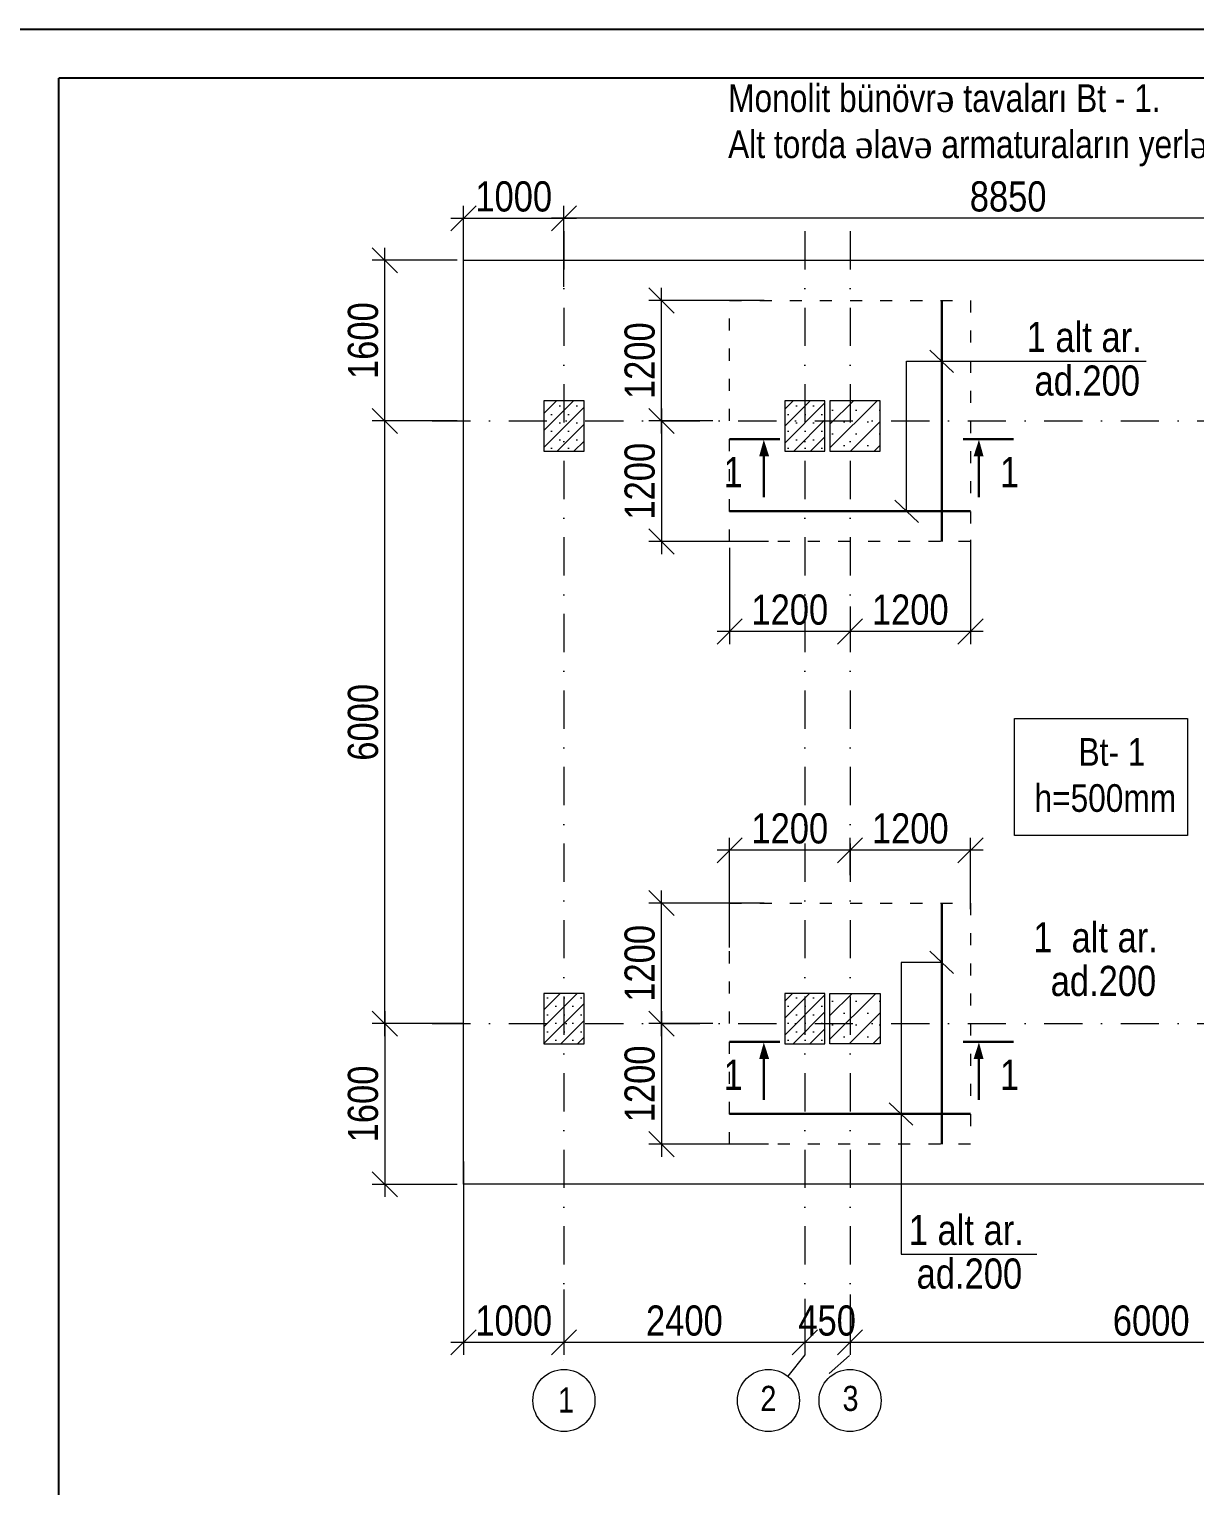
# Model space of a CAD drawing. Header units: millimetres. Extents: x -149347 to 251215, y -2929184 to -2541447.
# Drawn here: x -80841 to -69229, y -2654032 to -2639529 of the extents above; entities that cross this region are included whole.
import ezdxf

# ---------------------------------------------------------------- set-up
doc = ezdxf.new("R2010")
doc.units = ezdxf.units.MM
for name, pattern in [('ACAD_ISO03W100', [30, 12, -18]), ('CENTER', [1524, 952.5, -190.5, 190.5, -190.5]), ('DASHDOTX2', [50.8, 25.4, -12.7, 0, -12.7]), ('осевая', [50.8, 31.75, -6.35, 6.35, -6.35])]:
    doc.linetypes.add(name, pattern=pattern)
doc.layers.add('ASHADE', color=7, linetype='Continuous')
doc.layers.add('оси', color=65, linetype='осевая', lineweight=9)
doc.layers.add('размер', color=2, linetype='Continuous', lineweight=13)
doc.styles.add('style1', font='A3TI(LA).TTF', dxfattribs={"height": 400})
doc.styles.add('style6', font='ARIALN.TTF', dxfattribs={"height": 300})
doc.dimstyles.new('DIM_100', dxfattribs={"dimscale": 100, "dimtxt": 250, "dimasz": 2.5, "dimexe": 1.25, "dimexo": 0.625, "dimtad": 1, "dimdec": 0, "dimtxsty": 'style1', "dimblk": 'OBLIQUE', "dimcen": 2.5, "dimdle": 1.25, "dimclrd": 251, "dimclre": 251, "dimaunit": 1, "dimadec": 3, "dimazin": 0, "dimtfac": 1, "dimtdec": 0, "dimtmove": 1, "dimatfit": 3, "dimfxl": 1.25, "dimlwd": 5, "dimlwe": 5, "dimarcsym": 0})
pattern_1 = [(45, (-640130.93, -86685.57), (-84.189901, 84.189901), []), (45, (-640046.74, -86685.57), (-84.189901, 84.189901), [0, -119.0625])]

# ---------------------------------------------------------------- blocks, each defined once
blk = doc.blocks.new('mekteb')
at = {"color": 0, "lineweight": 25}
blk.add_line((99643, -1821466), (139843, -1821466), dxfattribs=at)
at = {"color": 0, "lineweight": 25, "ltscale": 15}
for p in [(101643, -1849366), (139343, -1821966)]:
    blk.add_line(p, (101643, -1821966), dxfattribs=at)
blk = doc.blocks.new('_Oblique')
at = {"color": 0, "linetype": 'ByBlock', "lineweight": -2}
blk.add_line((-0.5, -0.5), (0.5, 0.5), dxfattribs=at)
blk = doc.blocks.new('*D1740')
at = {"color": 251, "lineweight": 5, "ltscale": 50, "transparency": 16777216}
for p, q in [((-72664, -2652128), (-72664, -2652729)), ((-66664, -2652225), (-66664, -2652729))]:
    blk.add_line(p, q, dxfattribs=at)
at = {"color": 251, "linetype": 'ByBlock', "lineweight": 5, "ltscale": 50, "transparency": 16777216}
blk.add_line((-66539, -2652604), (-72789, -2652604), dxfattribs=at)
at = {"layer": 'Defpoints', "color": 0, "lineweight": 15, "ltscale": 50, "transparency": 16777216}
for p in [(-72664, -2652066), (-66664, -2652163), (-72664, -2652604)]:
    blk.add_point(p, dxfattribs=at)
at = {"color": 251, "lineweight": 5, "ltscale": 50, "transparency": 16777216, "xscale": 250, "yscale": 250, "zscale": 250, "rotation": 180}
blk.add_blockref('_Oblique', (-72664, -2652604), dxfattribs=at)
at = {"color": 251, "lineweight": 5, "ltscale": 50, "transparency": 16777216, "xscale": 250, "yscale": 250, "zscale": 250}
blk.add_blockref('_Oblique', (-66664, -2652604), dxfattribs=at)
at = {"color": 0, "lineweight": 15, "ltscale": 50, "transparency": 16777216, "insert": (-69664, -2652388), "char_height": 300, "attachment_point": 5, "style": 'style6'}
blk.add_mtext('6000', dxfattribs=at)
blk = doc.blocks.new('*D1745')
at = {"color": 251, "lineweight": 5, "ltscale": 50, "transparency": 16777216}
for p, q in [((-73114, -2652171), (-73114, -2652729)), ((-72664, -2652256), (-72664, -2652729))]:
    blk.add_line(p, q, dxfattribs=at)
at = {"color": 251, "linetype": 'ByBlock', "lineweight": 5, "ltscale": 50, "transparency": 16777216}
blk.add_line((-72539, -2652604), (-73239, -2652604), dxfattribs=at)
at = {"layer": 'Defpoints', "color": 0, "lineweight": 15, "ltscale": 50, "transparency": 16777216}
for p in [(-73114, -2652109), (-72664, -2652194), (-73114, -2652604)]:
    blk.add_point(p, dxfattribs=at)
at = {"color": 251, "lineweight": 5, "ltscale": 50, "transparency": 16777216, "xscale": 250, "yscale": 250, "zscale": 250, "rotation": 180}
blk.add_blockref('_Oblique', (-73114, -2652604), dxfattribs=at)
at = {"color": 251, "lineweight": 5, "ltscale": 50, "transparency": 16777216, "xscale": 250, "yscale": 250, "zscale": 250}
blk.add_blockref('_Oblique', (-72664, -2652604), dxfattribs=at)
at = {"color": 0, "lineweight": 15, "ltscale": 50, "transparency": 16777216, "insert": (-72892, -2652388), "char_height": 300, "attachment_point": 5, "style": 'style6'}
blk.add_mtext('450', dxfattribs=at)
blk = doc.blocks.new('*D1746')
at = {"color": 251, "lineweight": 5, "ltscale": 50, "transparency": 16777216}
for p, q in [((-75514, -2652077), (-75514, -2652729)), ((-73114, -2652171), (-73114, -2652729))]:
    blk.add_line(p, q, dxfattribs=at)
at = {"color": 251, "linetype": 'ByBlock', "lineweight": 5, "ltscale": 50, "transparency": 16777216}
blk.add_line((-72989, -2652604), (-75639, -2652604), dxfattribs=at)
at = {"layer": 'Defpoints', "color": 0, "lineweight": 15, "ltscale": 50, "transparency": 16777216}
for p in [(-75514, -2652014), (-73114, -2652109), (-75514, -2652604)]:
    blk.add_point(p, dxfattribs=at)
at = {"color": 251, "lineweight": 5, "ltscale": 50, "transparency": 16777216, "xscale": 250, "yscale": 250, "zscale": 250, "rotation": 180}
blk.add_blockref('_Oblique', (-75514, -2652604), dxfattribs=at)
at = {"color": 251, "lineweight": 5, "ltscale": 50, "transparency": 16777216, "xscale": 250, "yscale": 250, "zscale": 250}
blk.add_blockref('_Oblique', (-73114, -2652604), dxfattribs=at)
at = {"color": 0, "lineweight": 15, "ltscale": 50, "transparency": 16777216, "insert": (-74314, -2652388), "char_height": 300, "attachment_point": 5, "style": 'style6'}
blk.add_mtext('2400', dxfattribs=at)
blk = doc.blocks.new('*D1747')
at = {"color": 251, "lineweight": 5, "ltscale": 50, "transparency": 16777216}
for p, q in [((-76514, -2650802), (-76514, -2652729)), ((-75514, -2652153), (-75514, -2652729))]:
    blk.add_line(p, q, dxfattribs=at)
at = {"color": 251, "linetype": 'ByBlock', "lineweight": 5, "ltscale": 50, "transparency": 16777216}
blk.add_line((-75389, -2652604), (-76639, -2652604), dxfattribs=at)
at = {"layer": 'Defpoints', "color": 0, "lineweight": 15, "ltscale": 50, "transparency": 16777216}
for p in [(-76514, -2650740), (-75514, -2652091), (-76514, -2652604)]:
    blk.add_point(p, dxfattribs=at)
at = {"color": 251, "lineweight": 5, "ltscale": 50, "transparency": 16777216, "xscale": 250, "yscale": 250, "zscale": 250, "rotation": 180}
blk.add_blockref('_Oblique', (-76514, -2652604), dxfattribs=at)
at = {"color": 251, "lineweight": 5, "ltscale": 50, "transparency": 16777216, "xscale": 250, "yscale": 250, "zscale": 250}
blk.add_blockref('_Oblique', (-75514, -2652604), dxfattribs=at)
at = {"color": 0, "lineweight": 15, "ltscale": 50, "transparency": 16777216, "insert": (-76014, -2652388), "char_height": 300, "attachment_point": 5, "style": 'style6'}
blk.add_mtext('1000', dxfattribs=at)
blk = doc.blocks.new('*D1748')
at = {"color": 251, "linetype": 'ByBlock', "lineweight": 5, "ltscale": 50, "transparency": 16777216}
blk.add_line((-77298, -2649305), (-77298, -2651155), dxfattribs=at)
at = {"color": 251, "lineweight": 5, "ltscale": 50, "transparency": 16777216}
for p, q in [((-76515, -2649430), (-77423, -2649430)), ((-76576, -2651030), (-77423, -2651030))]:
    blk.add_line(p, q, dxfattribs=at)
at = {"layer": 'Defpoints', "color": 0, "lineweight": 15, "ltscale": 50, "transparency": 16777216}
for p in [(-76453, -2649430), (-77298, -2651030), (-76514, -2651030)]:
    blk.add_point(p, dxfattribs=at)
at = {"color": 251, "lineweight": 5, "ltscale": 50, "transparency": 16777216, "xscale": 250, "yscale": 250, "zscale": 250}
for p, rotation in [((-77298, -2649430), 90), ((-77298, -2651030), 270)]:
    blk.add_blockref('_Oblique', p, dxfattribs=dict(at, rotation=rotation))
at = {"color": 0, "lineweight": 15, "ltscale": 50, "transparency": 16777216, "insert": (-77514, -2650230), "char_height": 300, "attachment_point": 5, "rotation": 90, "style": 'style6'}
blk.add_mtext('1600', dxfattribs=at)
blk = doc.blocks.new('*D1749')
at = {"color": 251, "linetype": 'ByBlock', "lineweight": 5, "ltscale": 50, "transparency": 16777216}
blk.add_line((-77298, -2649555), (-77298, -2643305), dxfattribs=at)
at = {"color": 251, "lineweight": 5, "ltscale": 50, "transparency": 16777216}
for p, q in [((-76748, -2643430), (-77423, -2643430)), ((-76748, -2649430), (-77423, -2649430))]:
    blk.add_line(p, q, dxfattribs=at)
at = {"layer": 'Defpoints', "color": 0, "lineweight": 15, "ltscale": 50, "transparency": 16777216}
for p in [(-77298, -2643430), (-76686, -2643430), (-76686, -2649430)]:
    blk.add_point(p, dxfattribs=at)
at = {"color": 251, "lineweight": 5, "ltscale": 50, "transparency": 16777216, "xscale": 250, "yscale": 250, "zscale": 250}
for p, rotation in [((-77298, -2643430), 90), ((-77298, -2649430), 270)]:
    blk.add_blockref('_Oblique', p, dxfattribs=dict(at, rotation=rotation))
at = {"color": 0, "lineweight": 15, "ltscale": 50, "transparency": 16777216, "insert": (-77514, -2646430), "char_height": 300, "attachment_point": 5, "rotation": 90, "style": 'style6'}
blk.add_mtext('6000', dxfattribs=at)
blk = doc.blocks.new('*D1790')
at = {"color": 251, "linetype": 'ByBlock', "lineweight": 5, "ltscale": 50, "transparency": 16777216}
blk.add_line((-77298, -2643555), (-77298, -2641705), dxfattribs=at)
at = {"color": 251, "lineweight": 5, "ltscale": 50, "transparency": 16777216}
for p, q in [((-76576, -2641830), (-77423, -2641830)), ((-76576, -2643430), (-77423, -2643430))]:
    blk.add_line(p, q, dxfattribs=at)
at = {"layer": 'Defpoints', "color": 0, "lineweight": 15, "ltscale": 50, "transparency": 16777216}
for p in [(-77298, -2641830), (-76514, -2641830), (-76514, -2643430)]:
    blk.add_point(p, dxfattribs=at)
at = {"color": 251, "lineweight": 5, "ltscale": 50, "transparency": 16777216, "xscale": 250, "yscale": 250, "zscale": 250}
for p, rotation in [((-77298, -2641830), 90), ((-77298, -2643430), 270)]:
    blk.add_blockref('_Oblique', p, dxfattribs=dict(at, rotation=rotation))
at = {"color": 0, "lineweight": 15, "ltscale": 50, "transparency": 16777216, "insert": (-77514, -2642630), "char_height": 300, "attachment_point": 5, "rotation": 90, "style": 'style6'}
blk.add_mtext('1600', dxfattribs=at)
blk = doc.blocks.new('*D1751')
at = {"color": 251, "lineweight": 5, "ltscale": 50, "transparency": 16777216}
for p, q in [((-76514, -2642122), (-76514, -2641287)), ((-75514, -2642093), (-75514, -2641287))]:
    blk.add_line(p, q, dxfattribs=at)
at = {"color": 251, "linetype": 'ByBlock', "lineweight": 5, "ltscale": 50, "transparency": 16777216}
blk.add_line((-76639, -2641412), (-75389, -2641412), dxfattribs=at)
at = {"layer": 'Defpoints', "color": 0, "lineweight": 15, "ltscale": 50, "transparency": 16777216}
for p in [(-75514, -2641412), (-76514, -2642185), (-75514, -2642156)]:
    blk.add_point(p, dxfattribs=at)
at = {"color": 251, "lineweight": 5, "ltscale": 50, "transparency": 16777216, "xscale": 250, "yscale": 250, "zscale": 250, "rotation": 180}
blk.add_blockref('_Oblique', (-76514, -2641412), dxfattribs=at)
at = {"color": 251, "lineweight": 5, "ltscale": 50, "transparency": 16777216, "xscale": 250, "yscale": 250, "zscale": 250}
blk.add_blockref('_Oblique', (-75514, -2641412), dxfattribs=at)
at = {"color": 0, "lineweight": 15, "ltscale": 50, "transparency": 16777216, "insert": (-76014, -2641196), "char_height": 300, "attachment_point": 5, "style": 'style6'}
blk.add_mtext('1000', dxfattribs=at)
blk = doc.blocks.new('*D1752')
at = {"color": 251, "lineweight": 5, "ltscale": 50, "transparency": 16777216}
for p, q in [((-75514, -2641803), (-75514, -2641287)), ((-66664, -2641803), (-66664, -2641287))]:
    blk.add_line(p, q, dxfattribs=at)
at = {"color": 251, "linetype": 'ByBlock', "lineweight": 5, "ltscale": 50, "transparency": 16777216}
blk.add_line((-66539, -2641412), (-75639, -2641412), dxfattribs=at)
at = {"layer": 'Defpoints', "color": 0, "lineweight": 15, "ltscale": 50, "transparency": 16777216}
for p in [(-75514, -2641412), (-75514, -2641866), (-66664, -2641866)]:
    blk.add_point(p, dxfattribs=at)
at = {"color": 251, "lineweight": 5, "ltscale": 50, "transparency": 16777216, "xscale": 250, "yscale": 250, "zscale": 250, "rotation": 180}
blk.add_blockref('_Oblique', (-75514, -2641412), dxfattribs=at)
at = {"color": 251, "lineweight": 5, "ltscale": 50, "transparency": 16777216, "xscale": 250, "yscale": 250, "zscale": 250}
blk.add_blockref('_Oblique', (-66664, -2641412), dxfattribs=at)
at = {"color": 0, "lineweight": 15, "ltscale": 50, "transparency": 16777216, "insert": (-71089, -2641196), "char_height": 300, "attachment_point": 5, "style": 'style6'}
blk.add_mtext('8850', dxfattribs=at)
blk = doc.blocks.new('*D1757')
at = {"color": 251, "lineweight": 5, "ltscale": 50, "transparency": 16777216}
for p, q in [((-71464, -2644614), (-71464, -2645651)), ((-72664, -2645277), (-72664, -2645651))]:
    blk.add_line(p, q, dxfattribs=at)
at = {"color": 251, "linetype": 'ByBlock', "lineweight": 5, "ltscale": 50, "transparency": 16777216}
blk.add_line((-71339, -2645526), (-72789, -2645526), dxfattribs=at)
at = {"layer": 'Defpoints', "color": 0, "lineweight": 15, "ltscale": 50, "transparency": 16777216}
for p in [(-71464, -2644551), (-72664, -2645215), (-72664, -2645526)]:
    blk.add_point(p, dxfattribs=at)
at = {"color": 251, "lineweight": 5, "ltscale": 50, "transparency": 16777216, "xscale": 250, "yscale": 250, "zscale": 250, "rotation": 180}
blk.add_blockref('_Oblique', (-72664, -2645526), dxfattribs=at)
at = {"color": 251, "lineweight": 5, "ltscale": 50, "transparency": 16777216, "xscale": 250, "yscale": 250, "zscale": 250}
blk.add_blockref('_Oblique', (-71464, -2645526), dxfattribs=at)
at = {"color": 0, "lineweight": 15, "ltscale": 50, "transparency": 16777216, "insert": (-72064, -2645310), "char_height": 300, "attachment_point": 5, "style": 'style6'}
blk.add_mtext('1200', dxfattribs=at)
blk = doc.blocks.new('*D1758')
at = {"color": 251, "lineweight": 5, "ltscale": 50, "transparency": 16777216}
for p, q in [((-73864, -2644692), (-73864, -2645651)), ((-72664, -2645277), (-72664, -2645651))]:
    blk.add_line(p, q, dxfattribs=at)
at = {"color": 251, "linetype": 'ByBlock', "lineweight": 5, "ltscale": 50, "transparency": 16777216}
blk.add_line((-72539, -2645526), (-73989, -2645526), dxfattribs=at)
at = {"layer": 'Defpoints', "color": 0, "lineweight": 15, "ltscale": 50, "transparency": 16777216}
for p in [(-73864, -2644630), (-72664, -2645215), (-73864, -2645526)]:
    blk.add_point(p, dxfattribs=at)
at = {"color": 251, "lineweight": 5, "ltscale": 50, "transparency": 16777216, "xscale": 250, "yscale": 250, "zscale": 250, "rotation": 180}
blk.add_blockref('_Oblique', (-73864, -2645526), dxfattribs=at)
at = {"color": 251, "lineweight": 5, "ltscale": 50, "transparency": 16777216, "xscale": 250, "yscale": 250, "zscale": 250}
blk.add_blockref('_Oblique', (-72664, -2645526), dxfattribs=at)
at = {"color": 0, "lineweight": 15, "ltscale": 50, "transparency": 16777216, "insert": (-73264, -2645310), "char_height": 300, "attachment_point": 5, "style": 'style6'}
blk.add_mtext('1200', dxfattribs=at)
blk = doc.blocks.new('*D1759')
at = {"color": 251, "lineweight": 5, "ltscale": 50, "transparency": 16777216}
for p, q in [((-73520, -2642230), (-74667, -2642230)), ((-74029, -2643430), (-74667, -2643430))]:
    blk.add_line(p, q, dxfattribs=at)
at = {"color": 251, "linetype": 'ByBlock', "lineweight": 5, "ltscale": 50, "transparency": 16777216}
blk.add_line((-74542, -2643555), (-74542, -2642105), dxfattribs=at)
at = {"layer": 'Defpoints', "color": 0, "lineweight": 15, "ltscale": 50, "transparency": 16777216}
for p in [(-74542, -2642230), (-73457, -2642230), (-73967, -2643430)]:
    blk.add_point(p, dxfattribs=at)
at = {"color": 251, "lineweight": 5, "ltscale": 50, "transparency": 16777216, "xscale": 250, "yscale": 250, "zscale": 250}
for p, rotation in [((-74542, -2642230), 90), ((-74542, -2643430), 270)]:
    blk.add_blockref('_Oblique', p, dxfattribs=dict(at, rotation=rotation))
at = {"color": 0, "lineweight": 15, "ltscale": 50, "transparency": 16777216, "insert": (-74758, -2642830), "char_height": 300, "attachment_point": 5, "rotation": 90, "style": 'style6'}
blk.add_mtext('1200', dxfattribs=at)
blk = doc.blocks.new('*D1760')
at = {"color": 251, "linetype": 'ByBlock', "lineweight": 5, "ltscale": 50, "transparency": 16777216}
blk.add_line((-74542, -2643305), (-74542, -2644755), dxfattribs=at)
at = {"color": 251, "lineweight": 5, "ltscale": 50, "transparency": 16777216}
for p, q in [((-74029, -2643430), (-74667, -2643430)), ((-73475, -2644630), (-74667, -2644630))]:
    blk.add_line(p, q, dxfattribs=at)
at = {"layer": 'Defpoints', "color": 0, "lineweight": 15, "ltscale": 50, "transparency": 16777216}
for p in [(-73967, -2643430), (-74542, -2644630), (-73412, -2644630)]:
    blk.add_point(p, dxfattribs=at)
at = {"color": 251, "lineweight": 5, "ltscale": 50, "transparency": 16777216, "xscale": 250, "yscale": 250, "zscale": 250}
for p, rotation in [((-74542, -2643430), 90), ((-74542, -2644630), 270)]:
    blk.add_blockref('_Oblique', p, dxfattribs=dict(at, rotation=rotation))
at = {"color": 0, "lineweight": 15, "ltscale": 50, "transparency": 16777216, "insert": (-74758, -2644030), "char_height": 300, "attachment_point": 5, "rotation": 90, "style": 'style6'}
blk.add_mtext('1200', dxfattribs=at)
blk = doc.blocks.new('*D1765')
at = {"color": 251, "linetype": 'ByBlock', "lineweight": 5, "ltscale": 50, "transparency": 16777216}
blk.add_line((-74542, -2649555), (-74542, -2648105), dxfattribs=at)
at = {"color": 251, "lineweight": 5, "ltscale": 50, "transparency": 16777216}
for p, q in [((-73520, -2648230), (-74667, -2648230)), ((-74029, -2649430), (-74667, -2649430))]:
    blk.add_line(p, q, dxfattribs=at)
at = {"layer": 'Defpoints', "color": 0, "lineweight": 15, "ltscale": 50, "transparency": 16777216}
for p in [(-74542, -2648230), (-73457, -2648230), (-73967, -2649430)]:
    blk.add_point(p, dxfattribs=at)
at = {"color": 251, "lineweight": 5, "ltscale": 50, "transparency": 16777216, "xscale": 250, "yscale": 250, "zscale": 250}
for p, rotation in [((-74542, -2648230), 90), ((-74542, -2649430), 270)]:
    blk.add_blockref('_Oblique', p, dxfattribs=dict(at, rotation=rotation))
at = {"color": 0, "lineweight": 15, "ltscale": 50, "transparency": 16777216, "insert": (-74758, -2648830), "char_height": 300, "attachment_point": 5, "rotation": 90, "style": 'style6'}
blk.add_mtext('1200', dxfattribs=at)
blk = doc.blocks.new('*D1766')
at = {"color": 251, "linetype": 'ByBlock', "lineweight": 5, "ltscale": 50, "transparency": 16777216}
blk.add_line((-74542, -2649305), (-74542, -2650755), dxfattribs=at)
at = {"color": 251, "lineweight": 5, "ltscale": 50, "transparency": 16777216}
for p, q in [((-74029, -2649430), (-74667, -2649430)), ((-73475, -2650630), (-74667, -2650630))]:
    blk.add_line(p, q, dxfattribs=at)
at = {"layer": 'Defpoints', "color": 0, "lineweight": 15, "ltscale": 50, "transparency": 16777216}
for p in [(-73967, -2649430), (-74542, -2650630), (-73412, -2650630)]:
    blk.add_point(p, dxfattribs=at)
at = {"color": 251, "lineweight": 5, "ltscale": 50, "transparency": 16777216, "xscale": 250, "yscale": 250, "zscale": 250}
for p, rotation in [((-74542, -2649430), 90), ((-74542, -2650630), 270)]:
    blk.add_blockref('_Oblique', p, dxfattribs=dict(at, rotation=rotation))
at = {"color": 0, "lineweight": 15, "ltscale": 50, "transparency": 16777216, "insert": (-74758, -2650030), "char_height": 300, "attachment_point": 5, "rotation": 90, "style": 'style6'}
blk.add_mtext('1200', dxfattribs=at)
blk = doc.blocks.new('*D1767')
at = {"color": 251, "lineweight": 5, "ltscale": 50, "transparency": 16777216}
for p, q in [((-72664, -2647952), (-72664, -2647579)), ((-71464, -2648291), (-71464, -2647579))]:
    blk.add_line(p, q, dxfattribs=at)
at = {"color": 251, "linetype": 'ByBlock', "lineweight": 5, "ltscale": 50, "transparency": 16777216}
blk.add_line((-71339, -2647704), (-72789, -2647704), dxfattribs=at)
at = {"layer": 'Defpoints', "color": 0, "lineweight": 15, "ltscale": 50, "transparency": 16777216}
for p in [(-72664, -2647704), (-72664, -2648015), (-71464, -2648353)]:
    blk.add_point(p, dxfattribs=at)
at = {"color": 251, "lineweight": 5, "ltscale": 50, "transparency": 16777216, "xscale": 250, "yscale": 250, "zscale": 250, "rotation": 180}
blk.add_blockref('_Oblique', (-72664, -2647704), dxfattribs=at)
at = {"color": 251, "lineweight": 5, "ltscale": 50, "transparency": 16777216, "xscale": 250, "yscale": 250, "zscale": 250}
blk.add_blockref('_Oblique', (-71464, -2647704), dxfattribs=at)
at = {"color": 0, "lineweight": 15, "ltscale": 50, "transparency": 16777216, "insert": (-72064, -2647488), "char_height": 300, "attachment_point": 5, "style": 'style6'}
blk.add_mtext('1200', dxfattribs=at)
blk = doc.blocks.new('*D1768')
at = {"color": 251, "lineweight": 5, "ltscale": 50, "transparency": 16777216}
for p, q in [((-73864, -2648673), (-73864, -2647579)), ((-72664, -2647952), (-72664, -2647579))]:
    blk.add_line(p, q, dxfattribs=at)
at = {"color": 251, "linetype": 'ByBlock', "lineweight": 5, "ltscale": 50, "transparency": 16777216}
blk.add_line((-72539, -2647704), (-73989, -2647704), dxfattribs=at)
at = {"layer": 'Defpoints', "color": 0, "lineweight": 15, "ltscale": 50, "transparency": 16777216}
for p in [(-73864, -2647704), (-72664, -2648015), (-73864, -2648736)]:
    blk.add_point(p, dxfattribs=at)
at = {"color": 251, "lineweight": 5, "ltscale": 50, "transparency": 16777216, "xscale": 250, "yscale": 250, "zscale": 250, "rotation": 180}
blk.add_blockref('_Oblique', (-73864, -2647704), dxfattribs=at)
at = {"color": 251, "lineweight": 5, "ltscale": 50, "transparency": 16777216, "xscale": 250, "yscale": 250, "zscale": 250}
blk.add_blockref('_Oblique', (-72664, -2647704), dxfattribs=at)
at = {"color": 0, "lineweight": 15, "ltscale": 50, "transparency": 16777216, "insert": (-73264, -2647488), "char_height": 300, "attachment_point": 5, "style": 'style6'}
blk.add_mtext('1200', dxfattribs=at)

msp = doc.modelspace()

# ---------------------------------------------------------------- hatches: boundary and pattern name
at = {"lineweight": 15, "ltscale": 50}
h = msp.add_hatch(dxfattribs=at)
h.set_pattern_fill('SACNCR', color=4, scale=50)
h.set_pattern_definition(pattern_1)
h.paths.add_polyline_path([(-75713.80524, -2643729.81271), (-75313.80524, -2643729.81271), (-75313.80524, -2643229.81271), (-75713.80524, -2643229.81271)])
h = msp.add_hatch(dxfattribs=at)
h.set_pattern_fill('SACNCR', color=4, scale=50)
h.set_pattern_definition(pattern_1)
h.paths.add_polyline_path([(-73313.80524, -2643729.81271), (-72913.80524, -2643729.81271), (-72913.80524, -2643229.81271), (-73313.80524, -2643229.81271)])
h = msp.add_hatch(dxfattribs=at)
h.set_pattern_fill('SACNCR', color=4, scale=70)
h.set_pattern_definition([(45, (-873502.87, -61587.55), (-117.865862, 117.865862), []), (45, (-873385, -61587.55), (-117.865862, 117.865862), [0, -166.6875])])
h.paths.add_polyline_path([(-72863.80524, -2643729.81271), (-72363.80524, -2643729.81271), (-72363.80524, -2643229.81271), (-72863.80524, -2643229.81271)])
h = msp.add_hatch(dxfattribs=at)
h.set_pattern_fill('SACNCR', color=4, scale=50)
h.set_pattern_definition([(45, (-637730.93, -86685.57), (-84.189901, 84.189901), []), (45, (-637646.74, -86685.57), (-84.189901, 84.189901), [0, -119.0625])])
h.paths.add_polyline_path([(-75713.80524, -2649629.81271), (-75313.80524, -2649629.81271), (-75313.80524, -2649129.81271), (-75713.80524, -2649129.81271)])
h = msp.add_hatch(dxfattribs=at)
h.set_pattern_fill('SACNCR', color=4, scale=50)
h.set_pattern_definition(pattern_1)
h.paths.add_polyline_path([(-73313.80524, -2649629.81271), (-72913.80524, -2649629.81271), (-72913.80524, -2649129.81271), (-73313.80524, -2649129.81271)])
h = msp.add_hatch(dxfattribs=at)
h.set_pattern_fill('SACNCR', color=4, scale=70)
h.set_pattern_definition([(45, (-873502.87, -55687.55), (-117.865862, 117.865862), []), (45, (-873385, -55687.55), (-117.865862, 117.865862), [0, -166.6875])])
h.paths.add_polyline_path([(-72863.80524, -2649629.81271), (-72363.80524, -2649629.81271), (-72363.80524, -2649129.81271), (-72863.80524, -2649129.81271)])

# ---------------------------------------------------------------- linework, layer by layer
at = {"color": 1, "linetype": 'DASHDOTX2', "lineweight": 13, "ltscale": 15}
for p, q in [((-75513.80524, -2641539.81271), (-75513.80524, -2652876.29143)), ((-73113.80524, -2641539.81271), (-73113.80524, -2652717.913)), ((-72663.80524, -2641539.81271), (-72663.80524, -2652873.45816)), ((-76826.32929, -2643429.81271), (-63910.48292, -2643429.81271)), ((-76826.32929, -2649429.81271), (-63910.48292, -2649429.81271))]:
    msp.add_line(p, q, dxfattribs=at)
at = {"lineweight": 30}
for p, q in [((-73865.91829, -2643610.08279), (-73364.50144, -2643610.08279)), ((-71037.02523, -2643610.08279), (-71538.44208, -2643610.08279)), ((-73522.94063, -2643782.01294), (-73522.94063, -2644187.06927)), ((-71380.0029, -2643782.01294), (-71380.0029, -2644187.06927)), ((-73865.91829, -2649610.08279), (-73364.50144, -2649610.08279)), ((-71037.02523, -2649610.08279), (-71538.44208, -2649610.08279)), ((-73522.94063, -2649782.01294), (-73522.94063, -2650187.06927)), ((-71380.0029, -2649782.01294), (-71380.0029, -2650187.06927))]:
    msp.add_line(p, q, dxfattribs=at)
at = {"color": 1, "lineweight": 15, "ltscale": 15}
msp.add_line((-73113.80524, -2652728.98635), (-73283.60748, -2652941.21628), dxfattribs=at)
at = {"color": 3, "lineweight": 15, "ltscale": 15}
msp.add_lwpolyline([(-65063.80524, -2651029.81271), (-76513.80524, -2651029.81271), (-76513.80524, -2641829.81271), (-65063.80524, -2641829.81271)], close=True, dxfattribs=at)
at = {"color": 1, "lineweight": 15, "ltscale": 15}
for points in [[(-71868.83395, -2642723.62095), (-71633.4323, -2642946.20626)], [(-72100.82274, -2644329.03263), (-72100.82274, -2642834.9136), (-69715.59062, -2642834.9136)], [(-72218.52356, -2644217.73998), (-71983.12191, -2644440.32529)], [(-71868.83395, -2648708.62067), (-71633.4323, -2648931.20598)], [(-71751.13313, -2648819.91332), (-72156.24577, -2648819.91332), (-72156.24577, -2651725.61156), (-70803.06906, -2651725.61156)], [(-72273.9466, -2650217.73998), (-72038.54494, -2650440.32529)]]:
    msp.add_lwpolyline(points, dxfattribs=at)
at = {"color": 4, "lineweight": 15, "ltscale": 50}
for points in [[(-75313.80524, -2643729.81271), (-75313.80524, -2643229.81271), (-75713.80524, -2643229.81271), (-75713.80524, -2643729.81271)], [(-72913.80524, -2643729.81271), (-72913.80524, -2643229.81271), (-73313.80524, -2643229.81271), (-73313.80524, -2643729.81271)], [(-72363.80524, -2643729.81271), (-72363.80524, -2643229.81271), (-72863.80524, -2643229.81271), (-72863.80524, -2643729.81271)], [(-75313.80524, -2649629.81271), (-75313.80524, -2649129.81271), (-75713.80524, -2649129.81271), (-75713.80524, -2649629.81271)], [(-72913.80524, -2649629.81271), (-72913.80524, -2649129.81271), (-73313.80524, -2649129.81271), (-73313.80524, -2649629.81271)], [(-72363.80524, -2649129.81271), (-72363.80524, -2649629.81271), (-72863.80524, -2649629.81271), (-72863.80524, -2649129.81271)]]:
    msp.add_lwpolyline(points, close=True, dxfattribs=at)
at = {"color": 1, "lineweight": 15, "ltscale": 15}
msp.add_lwpolyline([(-69303.02047, -2647557.51896), (-71026.95155, -2647557.51896), (-71026.95155, -2646391.34312), (-69303.02047, -2646391.34312)], close=True, dxfattribs=at)
at = {"color": 231, "lineweight": 15, "ltscale": 50}
for centre in [(-75513.80524, -2653182.62438), (-73476.75478, -2653182.62438), (-72663.80524, -2653182.62438)]:
    msp.add_circle(centre, 309.16622, dxfattribs=at)
at = {"lineweight": 30}
for points in [[(-73469.82716, -2643782.01294), (-73522.94063, -2643616.63794), (-73568.8853, -2643782.01294)], [(-71433.11637, -2643782.01294), (-71380.0029, -2643616.63794), (-71334.05823, -2643782.01294)], [(-73469.82716, -2649782.01294), (-73522.94063, -2649616.63794), (-73568.8853, -2649782.01294)], [(-71433.11637, -2649782.01294), (-71380.0029, -2649616.63794), (-71334.05823, -2649782.01294)]]:
    msp.add_solid(points, dxfattribs=at)
at = {"layer": 'ASHADE', "color": 6, "lineweight": 30, "ltscale": 30}
for p, q in [((-71751.13313, -2642229.81271), (-71751.13313, -2644629.81271)), ((-73863.80524, -2644329.03263), (-71463.80524, -2644329.03263)), ((-71751.13313, -2648229.81271), (-71751.13313, -2650629.81271)), ((-73863.80524, -2650329.03263), (-71463.80524, -2650329.03263))]:
    msp.add_line(p, q, dxfattribs=at)
at = {"layer": 'оси', "color": 59, "linetype": 'CENTER', "ltscale": 20, "true_color": 0x5c5330}
msp.add_line((-72870.93788, -2652913.64419), (-72670.52063, -2652734.40194), dxfattribs=at)
at = {"layer": 'размер', "color": 7, "linetype": 'ACAD_ISO03W100', "lineweight": 20, "ltscale": 10}
for points in [[(-71463.80524, -2644629.81271), (-73863.80524, -2644629.81271), (-73863.80524, -2642229.81271), (-71463.80524, -2642229.81271)], [(-71463.80524, -2650629.81271), (-73863.80524, -2650629.81271), (-73863.80524, -2648229.81271), (-71463.80524, -2648229.81271)]]:
    msp.add_lwpolyline(points, close=True, dxfattribs=at)

# ---------------------------------------------------------------- block references
at = {"lineweight": 15, "xscale": 0.9747191058617483, "yscale": 0.9747191058617483, "zscale": 0.9747191058617483}
msp.add_blockref('mekteb', (-179619.03003, -864111.18122), dxfattribs=at)

# ---------------------------------------------------------------- texts
at = {"color": 231, "lineweight": 15, "ltscale": 50, "style": 'style6'}
for p in [(-70826.78352, -2643177.5828), (-70665.38125, -2649154.74498), (-72000.52447, -2652068.28076)]:
    msp.add_text('ad.200', height=300, dxfattribs=at).set_placement(p)
at = {"lineweight": 40, "insert": (-73878.66873, -2640077.53974), "char_height": 340.6725, "width": 6748.3735331, "attachment_point": 1, "style": 'style6'}
msp.add_mtext('{\\fArial Narrow|b0|i0|c238|p34;\\H0.80906x;Monolit bünövr\\fTimes New Roman|b0|i0|c238|p18;ə\\fArial Narrow|b0|i0|c238|p34; tavaları Bt - 1.\\PAlt torda \\fTimes New Roman|b0|i0|c238|p18;ə\\fArial Narrow|b0|i0|c238|p34;lav\\fTimes New Roman|b0|i0|c238|p18;ə\\fArial Narrow|b0|i0|c238|p34; armaturaların yerl\\fTimes New Roman|b0|i0|c238|p18;ə\\fArial Narrow|b0|i0|c238|p34;şm\\fTimes New Roman|b0|i0|c238|p18;ə\\fArial Narrow|b0|i0|c238|p34; sxemi.    \\H1.236x; }', dxfattribs=at)
at = {"color": 231, "lineweight": 15, "ltscale": 50, "char_height": 300, "width": 1987.5546142, "attachment_point": 3, "style": 'style6'}
for s, insert in [('{\\fArial Narrow|b0|i0|c238|p34;1 alt ar.}', (-69758.69535, -2642443.03923)), ('{\\fArial Narrow|b0|i0|c238|p34;1  alt ar.}', (-69597.29308, -2648420.20141)), ('{\\fArial Narrow|b0|i0|c238|p34;1 alt ar.}', (-70932.4363, -2651333.73718))]:
    msp.add_mtext(s, dxfattribs=dict(at, insert=insert))
at = {"lineweight": 9, "char_height": 300, "style": 'style6'}
for s, insert, width, attachment_point in [(' {\\fArial Narrow|b0|i0|c238|p34;1}', (-73732.21158, -2643789.76864), 741.2998446, 3), ('{\\fArial Narrow|b0|i0|c238|p34;1}', (-71170.73194, -2643789.76864), 535.9281374, 1), (' {\\fArial Narrow|b0|i0|c238|p34;1}', (-73732.21158, -2649789.76864), 741.2998446, 3), ('{\\fArial Narrow|b0|i0|c238|p34;1}', (-71170.73194, -2649789.76864), 535.9281374, 1)]:
    msp.add_mtext(s, dxfattribs=dict(at, insert=insert, width=width, attachment_point=attachment_point))
at = {"color": 7, "ltscale": 15, "insert": (-70826.63514, -2646587.22619), "char_height": 275.2950982, "width": 1523.6146742, "attachment_point": 1, "style": 'style6'}
msp.add_mtext('{\\fArial Narrow|b0|i0|c238|p34;     Bt- 1\\Ph=500mm }', dxfattribs=at)
at = {"color": 231, "lineweight": 15, "ltscale": 50, "char_height": 250, "attachment_point": 1, "style": 'style6'}
for s, insert in [('{\\fArial Narrow|b0|i0|c238|p34;1}', (-75572.42806, -2653052.02809)), ('{\\fArial Narrow|b0|i0|c238|p34;2}', (-73556.9631, -2653036.07076)), ('{\\fArial Narrow|b0|i0|c238|p34;3}', (-72738.64179, -2653036.15123))]:
    msp.add_mtext_dynamic_manual_height_columns(s, width=157.5516269, gutter_width=12.5, heights=[0], dxfattribs=dict(at, insert=insert))

# ---------------------------------------------------------------- dimensions: what is measured, and where the dimension line sits
at = {"color": 231, "lineweight": 15, "ltscale": 50}
for base, p1, p2, angle, picture, middle in [((-75513.80524, -2641411.97377), (-76513.80524, -2642184.87009), (-75513.80524, -2642155.77667), 180, '*D1751', (-76013.80524, -2641196.30187)), ((-75513.80524, -2641411.97377), (-66663.80524, -2641865.77667), (-75513.80524, -2641865.77667), 180, '*D1752', (-71088.80524, -2641196.30187)), ((-77298.27166, -2641829.81271), (-76513.80524, -2643429.81271), (-76513.80524, -2641829.81271), 90, '*D1790', (-77513.94356, -2642629.81271)), ((-74542.49646, -2642229.81271), (-73966.72595, -2643429.81271), (-73457.40246, -2642229.81271), 90, '*D1759', (-74758.16836, -2642829.81271)), ((-77298.27166, -2643429.81271), (-76685.74762, -2649429.81271), (-76685.74762, -2643429.81271), 90, '*D1749', (-77513.94356, -2646429.81271)), ((-74542.49646, -2644629.81271), (-73966.72595, -2643429.81271), (-73412.27271, -2644629.81271), 90, '*D1760', (-74758.16836, -2644029.81271)), ((-72663.80524, -2645525.77919), (-71463.80524, -2644551.44204), (-72663.80524, -2645214.57025), 180, '*D1757', (-72063.80524, -2645310.1073)), ((-73863.80524, -2645525.77919), (-72663.80524, -2645214.57025), (-73863.80524, -2644629.81271), 180, '*D1758', (-73263.80524, -2645310.1073)), ((-73863.80524, -2647703.71344), (-72663.80524, -2648014.92238), (-73863.80524, -2648735.72268), 180, '*D1768', (-73263.80524, -2647488.04155)), ((-72663.80524, -2647703.71344), (-71463.80524, -2648353.06204), (-72663.80524, -2648014.92238), 180, '*D1767', (-72063.80524, -2647488.04155)), ((-74542.49646, -2648229.81271), (-73966.72595, -2649429.81271), (-73457.40246, -2648229.81271), 90, '*D1765', (-74758.16836, -2648829.81271)), ((-77298.27166, -2651029.81271), (-76452.83929, -2649429.81271), (-76513.80524, -2651029.81271), 90, '*D1748', (-77513.94356, -2650229.81271)), ((-74542.49646, -2650629.81271), (-73966.72595, -2649429.81271), (-73412.27271, -2650629.81271), 90, '*D1766', (-74758.16836, -2650029.81271)), ((-75513.80524, -2652603.98635), (-73113.80524, -2652108.58), (-75513.80524, -2652014.09225), 180, '*D1746', (-74313.80524, -2652388.31446)), ((-72663.80524, -2652603.98635), (-66663.80524, -2652162.91475), (-72663.80524, -2652065.89914), 180, '*D1740', (-69663.80524, -2652388.31446))]:
    dim = msp.add_linear_dim(base=base, p1=p1, p2=p2, angle=angle, dimstyle='DIM_100', override={"dimtxsty": 'style6'}, dxfattribs=at)
    dim.commit()
    dim.dimension.update_dxf_attribs({"geometry": picture, "text_midpoint": middle})
for base, p1, p2, picture, middle in [((-76513.80524, -2652603.98635), (-75513.80524, -2652090.85925), (-76513.80524, -2650739.81271), '*D1747', (-76013.80524, -2652603.98635)), ((-73113.80524, -2652603.98635), (-72663.80524, -2652193.88465), (-73113.80524, -2652108.58), '*D1745', (-72891.68692, -2652603.98635))]:
    dim = msp.add_linear_dim(base=base, p1=p1, p2=p2, angle=180, dimstyle='DIM_100', override={"dimtxsty": 'style6'}, dxfattribs=at)
    dim.commit()
    dim.dimension.update_dxf_attribs({"geometry": picture, "text_midpoint": middle, "dimtype": 160})

doc.saveas('drawing.dxf')
